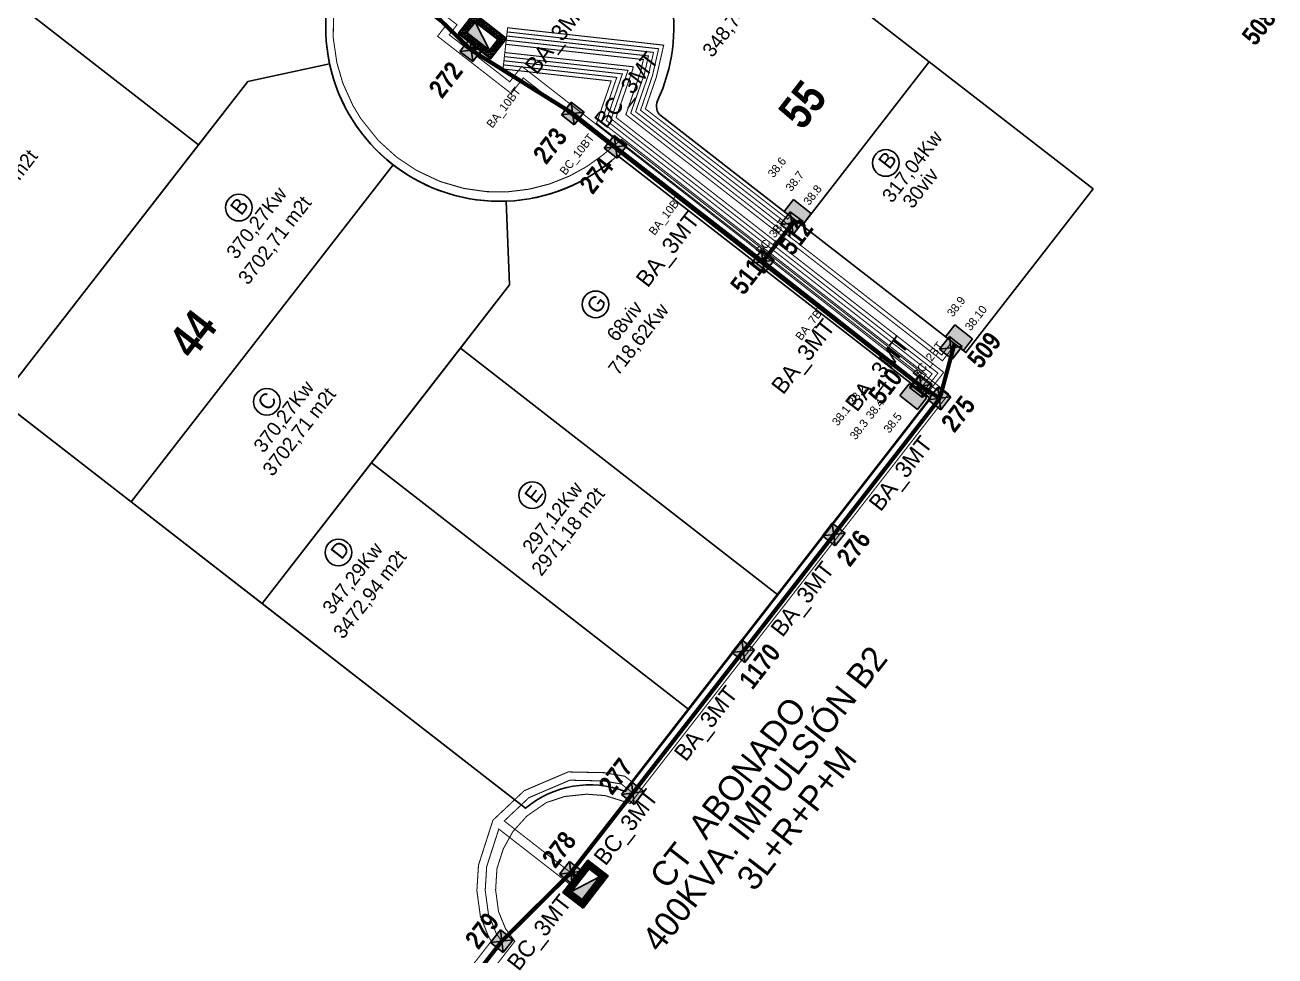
# Model space of a CAD drawing. Header units: metres. Extents: x 750363 to 753809, y 4417932 to 4421953.
# Drawn here: x 752252.4 to 752554, y 4418839.3 to 4419064 of the extents above; entities that cross this region are included whole.
import ezdxf
from ezdxf.enums import TextEntityAlignment as Align

# ---------------------------------------------------------------- set-up
doc = ezdxf.new("R2010")
doc.units = ezdxf.units.M
doc.linetypes.add('RAYITAS', pattern=[0.375, 0.25, -0.125])
doc.linetypes.add('TRAZOS2', pattern=[9.525, 6.35, -3.175])
for name, color, linetype in [('--norte h4', 7, 'TRAZOS2'), ('--T-2', 5, 'Continuous'), ('0-MANZANAS', 10, 'Continuous'), ('0-REPARCELACION', 5, 'Continuous'), ('1-CT', 2, 'TRAZOS2'), ('1-DESVIO-LINEA EXISTENTE', 210, 'Continuous'), ('1-LINEAS-MT', 7, 'Continuous'), ('2-ARQUETAS-CRUCE', 10, 'Continuous'), ('2-ARQUETAS-PASO', 170, 'Continuous'), ('2-ARQUETAS-TRAFO', 7, 'Continuous'), ('2-CARGAS-BT', 7, 'Continuous'), ('2-HORNACINAS', 7, 'Continuous'), ('2-HORNACINAS-TXT-SIMPLE', 2, 'Continuous'), ('2-LINEAS-BT', 10, 'Continuous'), ('2-TEXTO ZANJA-BT', 7, 'Continuous'), ('2-TEXTO ZANJA-MT', 7, 'Continuous'), ('2-TEXTO-ARQUETA-MT', 7, 'Continuous'), ('2-ZANJAS-BT', 170, 'Continuous'), ('2-ZANJAS-MT', 10, 'Continuous'), ('2-ZANJAS-MT-BT', 82, 'Continuous'), ('C.T.', 80, 'Continuous')]:
    doc.layers.add(name, color=color, linetype=linetype)
doc.styles.add('Century', font='GOTHIC.TTF')
doc.styles.add('Century_1_1000', font='GOTHIC.TTF', dxfattribs={"height": 2})
doc.styles.add('Century_1_2000', font='GOTHIC.TTF', dxfattribs={"height": 4})
doc.styles.add('Century_1_2500', font='GOTHIC.TTF', dxfattribs={"height": 6})
doc.styles.add('Urbanismo_1_1000', font='swisscb.ttf', dxfattribs={"height": 3})
doc.styles.add('Urbanismo_1_2500', font='swisscb.ttf', dxfattribs={"height": 8})

# ---------------------------------------------------------------- blocks, each defined once
blk = doc.blocks.new('ct')
at = {"linetype": 'Continuous'}
h = blk.add_hatch(dxfattribs=at)
h.set_pattern_fill('ANSI31', color=253, scale=0.1, angle=-142.1201, style=0)
h.set_pattern_definition([(45, (0, -5e-10), (-0.2245064, 0.2245064), [])])
h.paths.add_polyline_path([(-1183.13, 162.26), (-1193.03, 162.26), (-1193.03, 156.06), (-1183.13, 156.06)])
h.paths.add_polyline_path([(-1184.63, 160.76), (-1184.63, 157.56), (-1191.53, 157.56), (-1191.53, 160.76)], flags=16)
blk.add_hatch(color=80, dxfattribs=at).paths.add_polyline_path([(-1191.53, 160.76), (-1191.53, 157.56), (-1184.63, 157.56)])
at = {"color": 80, "linetype": 'Continuous'}
blk.add_line((-1184.63, 157.56), (-1191.53, 160.76), dxfattribs=at)
at = {"color": 5, "linetype": 'Continuous'}
blk.add_lwpolyline([(-1193.03, 156.06), (-1183.13, 156.06), (-1183.13, 162.26), (-1193.03, 162.26)], close=True, dxfattribs=at)
at = {"color": 6, "linetype": 'Continuous'}
blk.add_lwpolyline([(-1191.53, 157.56), (-1184.63, 157.56), (-1184.63, 160.76), (-1191.53, 160.76)], close=True, dxfattribs=at)
blk = doc.blocks.new('HORNACINA')
at = {"layer": '--norte h4'}
blk.add_hatch(color=141, dxfattribs=at).paths.add_polyline_path([(-3.63, 2.72), (-3.63, -2.72), (0, -2.72), (0, 2.72)])
at = {"layer": '--norte h4', "color": 5}
blk.add_lwpolyline([(-3.63, 2.72), (-3.63, -2.72), (0, -2.72), (0, 2.72)], close=True, dxfattribs=at)
blk = doc.blocks.new('Arqueta 001')
h = blk.add_hatch(color=255)
h.dxf.hatch_style = 1
h.paths.add_polyline_path([(-1.95, 1.95), (0, 0), (1.95, 1.95)])
h.paths.add_polyline_path([(0, 0), (-1.95, -1.95), (1.95, -1.95)])
h = blk.add_hatch(color=256)
h.dxf.hatch_style = 1
h.paths.add_polyline_path([(0, 0), (-1.95, 1.95), (-1.95, -1.95)])
h.paths.add_polyline_path([(1.95, -1.95), (1.95, 1.95), (0, 0)])
h = blk.add_hatch(color=256)
h.dxf.hatch_style = 1
h.paths.add_polyline_path([(1.95, 1.95), (-1.95, 1.95), (0, 0)])
h.paths.add_polyline_path([(0, 0), (-1.95, -1.95), (1.95, -1.95)])
for p, q in [((-1.95, 1.95), (1.95, 1.95)), ((-1.95, -1.95), (-1.95, 1.95)), ((-1.95, 1.95), (1.95, -1.95)), ((1.95, 1.95), (-1.95, -1.95)), ((1.95, 1.95), (1.95, -1.95)), ((1.95, -1.95), (-1.95, -1.95))]:
    blk.add_line(p, q)

msp = doc.modelspace()

# ---------------------------------------------------------------- hatches: boundary and pattern name
at = {"layer": 'C.T.'}
h = msp.add_hatch(dxfattribs=at)
h.set_pattern_fill('ANSI31', color=3, scale=0.1, angle=-89.9882, style=0)
h.set_pattern_definition([(97.13186, (753242.61614, 4419696.8754), (-0.31504352, -0.03941866), [])])
h.paths.add_polyline_path([(752388.26, 4418862.48), (752382.18, 4418854.67), (752387.08, 4418850.86), (752393.16, 4418858.68)])
h.paths.add_polyline_path([(752388.52, 4418860.38), (752391.05, 4418858.42), (752386.82, 4418852.97), (752384.29, 4418854.93)], flags=16)
msp.add_hatch(color=256, dxfattribs=at).paths.add_polyline_path([(752384.29, 4418854.93), (752386.82, 4418852.97), (752391.05, 4418858.42)])

# ---------------------------------------------------------------- linework, layer by layer
at = {"layer": '0-REPARCELACION'}
for points in [[(752329.97, 4419083.31), (752254.48, 4419141.95), (752220.91, 4419098.73), (752217.67, 4419094.56), (752216.3, 4419092.79), (752214.84, 4419090.91), (752179.79, 4419045.79, -0.261248), (752183.22, 4419022.56), (752373.21, 4418874.99, -0.000006), (752373.21, 4418874.99, 0.000006), (752373.21, 4418874.99), (752373.21, 4418874.99, -0.272714), (752397.24, 4418879.07), (752470.87, 4418973.87), (752395.38, 4419032.51, -0.845154)], [(752254.48, 4419141.95), (752220.91, 4419098.73), (752217.67, 4419094.56), (752217.67, 4419094.56), (752294.28, 4419035.06), (752306.14, 4419050.33), (752325.91, 4419054.59, -0.178154), (752329.97, 4419083.31)], [(752217.67, 4419094.56), (752216.3, 4419092.79), (752214.84, 4419090.91), (752179.79, 4419045.79, -0.261248), (752183.22, 4419022.56), (752246.43, 4418973.46), (752294.28, 4419035.06)], [(752423.26, 4419091.89), (752408.87, 4419073.37, 0.213422), (752408.29, 4419070.99, -0.155479), (752405.04, 4419045.69, 0.350001), (752405.91, 4419042.05), (752436.02, 4419018.67), (752437.75, 4419017.33), (752439.93, 4419015.64), (752470.6, 4419055.13), (752447.26, 4419073.25)], [(752325.91, 4419054.59), (752306.14, 4419050.33), (752294.28, 4419035.06), (752246.43, 4418973.46), (752278.02, 4418948.92), (752341.21, 4419030.27, -0.176327)], [(752395.38, 4419032.51, -0.178154), (752368.55, 4419021.47), (752369.32, 4419001.25), (752357.46, 4418985.99), (752434.07, 4418926.49), (752470.87, 4418973.87)], [(752341.21, 4419030.27), (752278.02, 4418948.92), (752309.62, 4418924.39), (752369.32, 4419001.25), (752368.55, 4419021.47, -0.176327)], [(752335.99, 4418958.35), (752309.62, 4418924.39), (752373.21, 4418874.99, -0.000026), (752373.21, 4418874.99, 0.000026), (752373.21, 4418874.99), (752373.21, 4418874.99, -0.272714), (752397.24, 4418879.07), (752412.6, 4418898.85)]]:
    msp.add_lwpolyline(points, format="xyb", close=True, dxfattribs=at)
for points in [[(752441.95, 4419014.06), (752443.83, 4419012.6), (752479.46, 4418984.93), (752510.13, 4419024.42), (752486.58, 4419042.71), (752470.6, 4419055.13), (752439.93, 4419015.64)], [(752357.46, 4418985.99), (752335.99, 4418958.35), (752412.6, 4418898.85), (752434.07, 4418926.49)]]:
    msp.add_lwpolyline(points, close=True, dxfattribs=at)
for points in [[(752306.14, 4419050.33), (752246.43, 4418973.46)], [(752341.21, 4419030.27), (752278.02, 4418948.92)], [(752369.32, 4419001.25), (752309.62, 4418924.39)]]:
    msp.add_lwpolyline(points, dxfattribs=at)
at = {"layer": '0-REPARCELACION', "color": 6}
for centre in [(752460.12, 4419030.69), (752304.01, 4419019.92, -1.34), (752390.08, 4418996.58), (752310.76, 4418973.06, -1.34), (752374.81, 4418950.52), (752328.04, 4418936.72)]:
    msp.add_circle(centre, 3.22, dxfattribs=at)
at = {"layer": '1-DESVIO-LINEA EXISTENTE', "linetype": 'Continuous', "const_width": 0.25}
msp.add_lwpolyline([(752246.23, 4418682.94), (752370.61, 4418842.9), (752368.36, 4418845.94), (752366.67, 4418850.09), (752365.97, 4418855.27), (752366.29, 4418860.41), (752367.82, 4418865.18), (752370.12, 4418869.35), (752373.53, 4418873.13), (752378.23, 4418876.38), (752382.67, 4418877.84), (752387.92, 4418878.39), (752392.38, 4418878.05), (752398.46, 4418876.15), (752475.31, 4418974.98), (752396.35, 4419036.37), (752391.66, 4419032.48), (752387.97, 4419029.84), (752383.85, 4419027.56), (752379.06, 4419025.65), (752374.13, 4419024.38), (752368.79, 4419023.72), (752363.81, 4419023.77), (752358.33, 4419024.54), (752352.56, 4419026.23), (752346.91, 4419028.88), (752342.14, 4419032.06), (752337.69, 4419036.09), (752333.46, 4419041.37), (752331.53, 4419044.56), (752329.1, 4419049.96), (752327.66, 4419054.91), (752326.79, 4419060.86), (752326.86, 4419067.24)], dxfattribs=at)
at = {"layer": '1-LINEAS-MT', "color": 80, "const_width": 0.25}
for points in [[(752244.79, 4418688.42), (752364.96, 4418842.97), (752364.4, 4418843.72), (752362.29, 4418848.92), (752361.45, 4418855.1), (752361.83, 4418861.25), (752365.32, 4418872.11), (752372.88, 4418879.24), (752383.48, 4418883.76), (752392.16, 4418883.58), (752397.13, 4418882.73), (752398.75, 4418881.47), (752471.04, 4418974.44), (752372.64, 4419051.21), (752369.73, 4419047.46), (752358.85, 4419055.92), (752351.97, 4419061.27), (752353.85, 4419063.69), (752252.76, 4419142.29), (752208.31, 4419085.06), (752181.33, 4419106), (752180.64, 4419105.11)], [(752361.32, 4419058.52), (752360.36, 4419057.28), (752354.78, 4419061.62), (752356.66, 4419064.04), (752290.81, 4419115.24), (752298.41, 4419125.01)], [(752385.22, 4418858.58), (752368.05, 4418871.93), (752373.99, 4418877.54), (752383.87, 4418881.76), (752391.97, 4418881.59), (752396.29, 4418880.85), (752399.1, 4418878.67), (752473.84, 4418974.79), (752372.29, 4419054.02), (752369.38, 4419050.27), (752361.66, 4419056.27), (752362.62, 4419057.51)], [(751942.51, 4418661.72), (751961.17, 4418672.99), (752150.33, 4418675.8), (752211.1, 4418676.37), (752213.4, 4418679.62), (752217.82, 4418684.23), (752223.31, 4418687.33), (752229.55, 4418689.06), (752235.91, 4418689.28), (752241.15, 4418687.75), (752245.44, 4418686), (752367.47, 4418842.93), (752366.16, 4418844.71), (752364.24, 4418849.44), (752363.46, 4418855.18), (752363.81, 4418860.88), (752366.74, 4418869.98), (752383.78, 4418856.72)]]:
    msp.add_lwpolyline(points, dxfattribs=at)
at = {"layer": '2-LINEAS-BT', "const_width": 0.25}
for points in [[(752436.89, 4419017.68), (752436.47, 4419017.14), (752402.11, 4419043.76), (752404.78, 4419051.48), (752406.53, 4419059.12), (752368.86, 4419063.31), (752367.76, 4419053.37), (752393.85, 4419050.47), (752390.32, 4419040.26), (752468.49, 4418979.47), (752466.64, 4418977.1)], [(752368.64, 4419061.32), (752404.08, 4419057.38), (752402.86, 4419052.03), (752399.76, 4419043.06), (752436.83, 4419014.33), (752438.47, 4419016.46)], [(752368.75, 4419062.31), (752405.3, 4419058.25), (752403.82, 4419051.76), (752400.94, 4419043.41), (752436.65, 4419015.74), (752437.68, 4419017.07)], [(752368.42, 4419059.33), (752401.63, 4419055.64), (752400.93, 4419052.58), (752397.4, 4419042.36), (752473.8, 4418982.96), (752476.67, 4418986.66)], [(752368.53, 4419060.32), (752402.85, 4419056.51), (752401.9, 4419052.31), (752398.58, 4419042.71), (752473.62, 4418984.36), (752475.88, 4418987.28)], [(752467.43, 4418976.48), (752469.89, 4418979.64), (752391.5, 4419040.61), (752395.21, 4419051.33), (752367.87, 4419054.36)], [(752468.22, 4418975.87), (752471.29, 4418979.82), (752392.68, 4419040.96), (752396.56, 4419052.18), (752367.98, 4419055.36)], [(752469.01, 4418975.26), (752472.7, 4418979.99), (752393.86, 4419041.31), (752397.92, 4419053.04), (752368.09, 4419056.35)], [(752469.8, 4418974.64), (752474.1, 4418980.17), (752395.04, 4419041.66), (752399.01, 4419053.13), (752399.18, 4419053.9), (752368.2, 4419057.34)]]:
    msp.add_lwpolyline(points, dxfattribs=at)
at = {"layer": '2-ZANJAS-BT', "const_width": 1, "elevation": 1.34}
for points in [[(752360.06, 4419057.62), (752360.97, 4419058.79)], [(752468.61, 4418976.87), (752467.81, 4418975.83)]]:
    msp.add_lwpolyline(points, dxfattribs=at)
at = {"layer": '2-ZANJAS-BT', "linetype": 'RAYITAS', "ltscale": 4, "const_width": 1, "elevation": 1.34}
for points in [[(752430.44, 4419006.88), (752438.25, 4419016.95)], [(752476.7, 4418987.07), (752473.16, 4418973.91)]]:
    msp.add_lwpolyline(points, dxfattribs=at)
at = {"layer": '2-ZANJAS-MT', "const_width": 1}
for points in [[(752360.1, 4419057.9), (752341.25, 4419076.28)], [(752447.56, 4418940.98), (752473.16, 4418973.91)], [(752399.1, 4418878.67), (752425.73, 4418912.91), (752425.73, 4418912.91)], [(752384.11, 4418859.44), (752385.22, 4418858.58)], [(752367.47, 4418842.93), (752336.97, 4418803.71)]]:
    msp.add_lwpolyline(points, dxfattribs=at)
at = {"layer": '2-ZANJAS-MT', "const_width": 1, "elevation": 1.34}
for points in [[(752468.61, 4418976.87), (752473.16, 4418973.91)], [(752425.79, 4418912.92), (752447.64, 4418941.01)]]:
    msp.add_lwpolyline(points, dxfattribs=at)
at = {"layer": '2-ZANJAS-MT', "linetype": 'RAYITAS', "ltscale": 4, "const_width": 1}
for points in [[(752399.1, 4418878.67), (752384.11, 4418859.44)], [(752384.11, 4418859.44), (752367.47, 4418842.93)]]:
    msp.add_lwpolyline(points, dxfattribs=at)
at = {"layer": '2-ZANJAS-MT-BT', "const_width": 1, "elevation": 1.34}
for points in [[(752384.57, 4419042.63), (752360.02, 4419057.96)], [(752430.44, 4419006.88), (752394.93, 4419034.46)], [(752468.61, 4418976.87), (752430.44, 4419006.88)]]:
    msp.add_lwpolyline(points, dxfattribs=at)
at = {"layer": '2-ZANJAS-MT-BT', "linetype": 'RAYITAS', "ltscale": 4, "const_width": 1, "elevation": 1.34}
msp.add_lwpolyline([(752394.93, 4419034.46), (752384.57, 4419042.63)], dxfattribs=at)
at = {"layer": 'C.T.'}
msp.add_line((752391.05, 4418858.42, 1.34), (752384.29, 4418854.93, 1.34), dxfattribs=at)
at = {"layer": 'C.T.', "color": 7, "elevation": 1.34}
for points in [[(752387.08, 4418850.86), (752393.16, 4418858.68), (752388.26, 4418862.48), (752382.18, 4418854.67)], [(752386.82, 4418852.97), (752391.05, 4418858.42), (752388.52, 4418860.38), (752384.29, 4418854.93)]]:
    msp.add_lwpolyline(points, close=True, dxfattribs=at)

# ---------------------------------------------------------------- block references
at = {"layer": '1-CT', "rotation": 322.1318596368693}
msp.add_blockref('ct', (753202.97, 4418206.38, 1.34), dxfattribs=at)
at = {"layer": '2-ARQUETAS-CRUCE'}
for p, rotation in [((752437.43, 4419016.2), 322.1632955765276), ((752430.44, 4419006.88, 1.34), 322.1632955765276), ((752473.06, 4418973.9), 232.1318596168665)]:
    msp.add_blockref('Arqueta 001', p, dxfattribs=dict(at, rotation=rotation))
at = {"layer": '2-ARQUETAS-PASO'}
for p, rotation in [((752384.57, 4419042.63), 232.1318596168665), ((752394.92, 4419034.59), 232.1318596168665), ((752475.82, 4418986.09, 1.34), 322.1632955765276), ((752468.61, 4418976.87, 1.34), 322.1632955765276), ((752447.55, 4418941.03), 232.1318596168665), ((752425.73, 4418912.91), 232.1318596168665), ((752399.1, 4418878.67), 232.1318596168665), ((752367.47, 4418842.93), 232.1318596168665)]:
    msp.add_blockref('Arqueta 001', p, dxfattribs=dict(at, rotation=rotation))
at = {"layer": '2-ARQUETAS-TRAFO', "rotation": 232.1318596168665}
for p in [(752360.1, 4419057.9, 1.34), (752384.11, 4418859.44)]:
    msp.add_blockref('Arqueta 001', p, dxfattribs=at)
at = {"layer": '2-HORNACINAS', "rotation": 52.16329557854519}
for p in [(752440, 4419020.17), (752478.93, 4418989.94), (752467.89, 4418975.75)]:
    msp.add_blockref('HORNACINA', p, dxfattribs=at)

# ---------------------------------------------------------------- texts
at = {"layer": '--T-2', "style": 'Century_1_2500'}
for s, p in [('400KVA. IMPULSIÓN B2', (752433.23, 4418875.47, 1.34)), ('CT  ABONADO', (752424.41, 4418876.96, 1.34)), ('3L+R+P+M', (752440.95, 4418870.78, 1.34))]:
    msp.add_text(s, height=6, rotation=52.1319, dxfattribs=at).set_placement(p, align=Align.CENTER)
at = {"layer": '0-MANZANAS', "char_height": 8, "attachment_point": 1, "rotation": 52.1633, "style": 'Urbanismo_1_2500'}
for s, insert in [('\\pxqc;55', (752428.23, 4419036.17, 1.34)), ('\\pxqc;44', (752281.1, 4418980.86, 1.34))]:
    msp.add_mtext_dynamic_manual_height_columns(s, width=28.0708, gutter_width=40, heights=[0], dxfattribs=dict(at, insert=insert))
at = {"layer": '0-REPARCELACION', "color": 3, "insert": (752458, 4419031.22), "char_height": 3.75, "width": 7.0666, "attachment_point": 1, "rotation": 52.1633, "style": 'Century'}
msp.add_mtext('B', dxfattribs=at)
at = {"layer": '0-REPARCELACION', "color": 1, "char_height": 3.75, "width": 7.0666, "attachment_point": 1, "rotation": 52.1633, "style": 'Century'}
for s, insert in [('B', (752301.62, 4419020.09, -1.34)), ('G', (752387.6, 4418996.29)), ('C', (752308.2, 4418972.93, -1.34)), ('E', (752372.62, 4418950.6)), ('D', (752325.85, 4418937.06))]:
    msp.add_mtext(s, dxfattribs=dict(at, insert=insert))
at = {"layer": '2-CARGAS-BT', "color": 5, "char_height": 3.4, "attachment_point": 1, "rotation": 52.1633, "style": 'Century'}
for s, insert, width in [('348,74Kw', (752415.58, 4419058.03), 7.0666), ('   317,04Kw', (752456.6, 4419019.93), 33.2137), ('6433,46 m2t', (752237.52, 4419014.38), 38.9307), ('30viv', (752463.89, 4419021.54), 7.0666), ('370,27Kw', (752300.71, 4419009.32, -1.34), 7.0666), ('3702,71 m2t', (752303.55, 4419003.14, -1.34), 32.9476), ('68viv', (752392.49, 4418989.41), 7.0666), ('718,62Kw', (752392.86, 4418981.26), 7.0666), ('370,27Kw', (752307.28, 4418962.59, -1.34), 7.0666), ('3702,71 m2t', (752309.45, 4418956.94, -1.34), 32.9476), ('297,12Kw', (752372.13, 4418938.22), 7.0666), ('2971,18 m2t', (752374.33, 4418932.86), 33.9675), ('347,29Kw', (752323.88, 4418923.57), 7.0666), ('3472,94 m2t', (752326.48, 4418917.7), 36.0572)]:
    msp.add_mtext(s, dxfattribs=dict(at, insert=insert, width=width))
at = {"layer": '2-HORNACINAS-TXT-SIMPLE', "char_height": 2, "attachment_point": 1, "rotation": 52.1633, "style": 'Century_1_1000'}
for s, insert in [('\\pxql;38.6', (752431.46, 4419028.21)), ('\\pxql;38.7', (752435.76, 4419024.87)), ('\\pxql;38.8', (752440.06, 4419021.53)), ('\\pxql;38.9', (752474.71, 4418994.61)), ('\\pxql;38.10', (752479.01, 4418991.27)), ('\\pxql;38.2', (752450.81, 4418973.26)), ('\\pxql;38.4', (752455.11, 4418969.92)), ('\\pxql;38.1', (752446.96, 4418968.31)), ('\\pxql;38.5', (752459.4, 4418966.58)), ('\\pxql;38.3', (752451.26, 4418964.97))]:
    msp.add_mtext_dynamic_manual_height_columns(s, width=24.5045, gutter_width=30, heights=[0], dxfattribs=dict(at, insert=insert))
at = {"layer": '2-TEXTO ZANJA-BT', "char_height": 2, "attachment_point": 1, "rotation": 52.1633, "style": 'Century_1_1000'}
for s, insert in [('BA_10BT', (752363.6, 4419040.17)), ('BC_10BT', (752381.25, 4419028.82)), ('BA_10BT', (752402.74, 4419014.3)), ('BC_3BT', (752428.56, 4419009.55, 1.34)), ('BA_7BT', (752438.13, 4418988.92)), ('BC_2BT', (752466.4, 4418979.79, 1.34))]:
    msp.add_mtext_dynamic_manual_height_columns(s, width=18.3687, gutter_width=10, heights=[0], dxfattribs=dict(at, insert=insert))
at = {"layer": '2-TEXTO ZANJA-MT', "char_height": 4, "attachment_point": 1, "rotation": 52.1633, "style": 'Century_1_2000'}
for s, insert in [('BA_3MT', (752372.7, 4419054.25, -8.05)), ('BC_3MT', (752389.46, 4419041.24, -8.05)), ('BA_3MT', (752399.51, 4419002.85, -8.05)), ('BA_3MT', (752432.19, 4418977.04, -8.05)), ('BA_3MT', (752450.02, 4418972.87, -9.4)), ('BA_3MT', (752455.71, 4418948.82, -8.05)), ('BA_3MT', (752432.03, 4418918.52, -8.05)), ('BA_3MT', (752408.72, 4418888.5, -8.05)), ('BC_3MT', (752389.33, 4418863.36, -8.05)), ('BC_3MT', (752368.42, 4418837.95, -8.05))]:
    msp.add_mtext_dynamic_manual_height_columns(s, width=8.2281, gutter_width=10, heights=[0], dxfattribs=dict(at, insert=insert))
at = {"layer": '2-TEXTO-ARQUETA-MT', "char_height": 4.5, "attachment_point": 5, "rotation": 52.1633, "style": 'Urbanismo_1_1000'}
for s, insert, width in [('508', (752550.14, 4419063.48, 1.34), 5.7098), ('272', (752353.92, 4419050.79, 1.34), 5.7137), ('273', (752379.11, 4419034.87, 1.34), 5.7216), ('274', (752390.28, 4419027.67, 1.34), 5.7255), ('512', (752438.5, 4419012.83, 1.34), 5.7255), ('511', (752426.72, 4419003.34), 5.2533), ('509', (752483.88, 4418985.54, 1.34), 5.7019), ('510', (752460.04, 4418976.83, 1.34), 5.7137), ('275', (752477.59, 4418970.15, 1.34), 5.698), ('276', (752452.35, 4418937.78, 1.34), 5.7019), ('1170', (752429.71, 4418909.27, 1.34), 5.7019), ('277', (752394.95, 4418882.75, 1.34), 5.7019), ('278', (752381.29, 4418865.05, 1.34), 5.698), ('279', (752362.72, 4418845.45, 1.34), 5.6901)]:
    msp.add_mtext(s, dxfattribs=dict(at, insert=insert, width=width))

doc.saveas('drawing.dxf')
